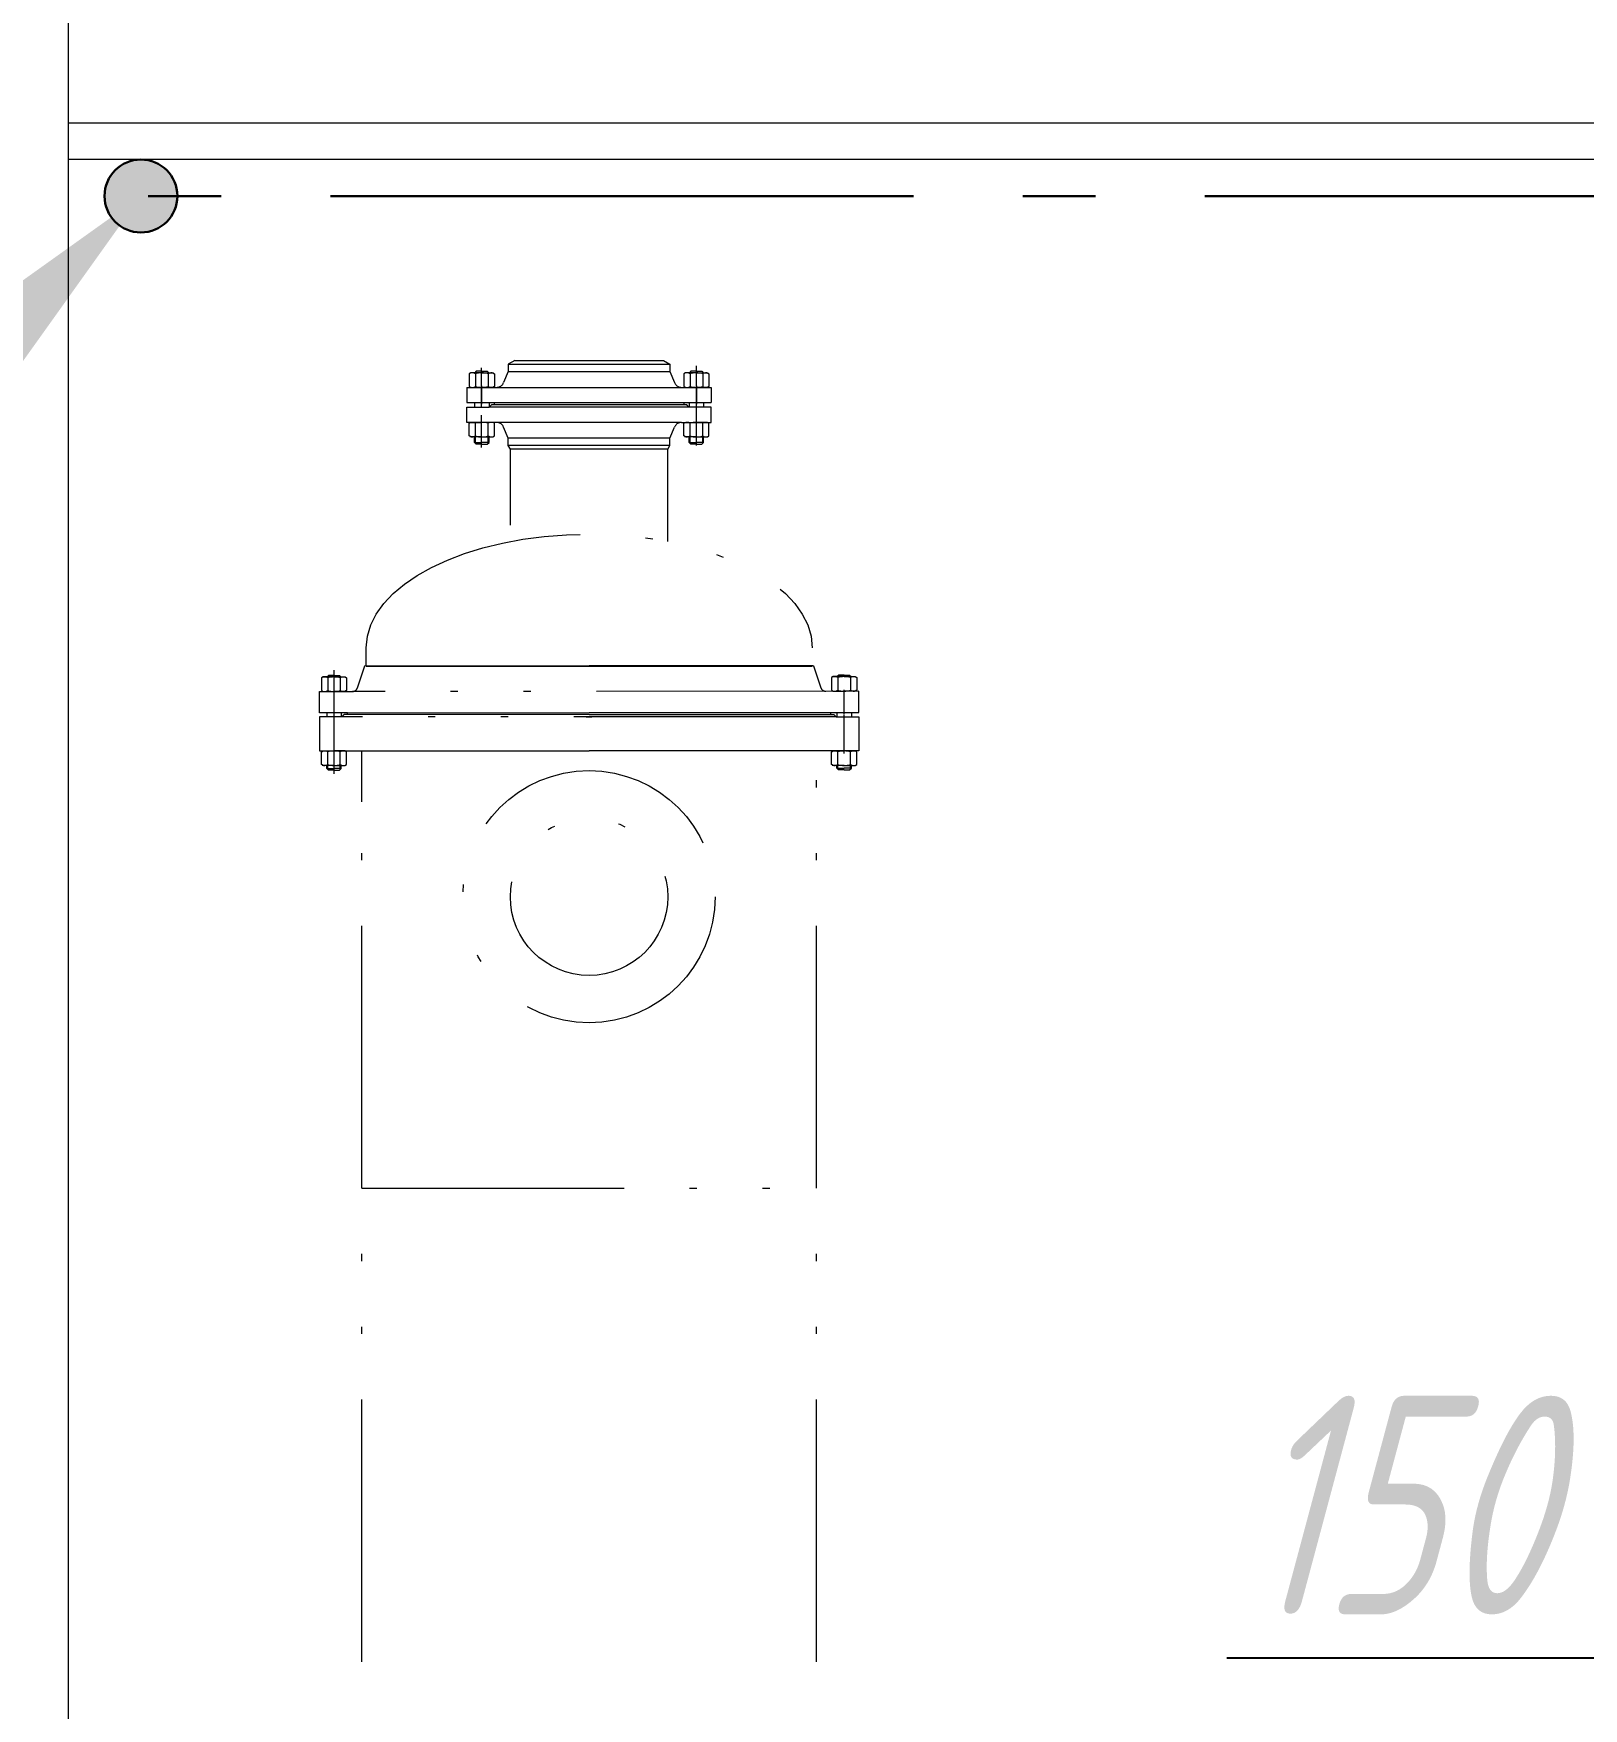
# Model space of a CAD drawing. Header units: millimetres. Extents: x -14296 to 10264, y -13087 to -5602.
# Drawn here: x -1779.88 to -1758.61, y -12875.13 to -12852.15 of the extents above; entities that cross this region are included whole.
import ezdxf
from ezdxf import colors
from ezdxf.entities.mleader import LeaderData, LeaderLine
from ezdxf.math import Vec2, Vec3

# ---------------------------------------------------------------- set-up
doc = ezdxf.new("R2010")
doc.units = ezdxf.units.MM
for name, pattern in [('ACAD_ISO12W100', [21, 12, -3, 0, -3, 0, -3]), ('gost6', [12, 8, -1.5, 1, -1.5]), ('K5LT_BASIC', [0]), ('K5LT_THIN', [0])]:
    doc.linetypes.add(name, pattern=pattern)
for name, color, linetype, lineweight in [('Заземление (Сущ)', 6, 'gost6', 25), ('Линия выноска', 137, 'Continuous', 25), ('Строительный', 251, 'Continuous', 13), ('Технологическое', 156, 'Continuous', 18)]:
    doc.layers.add(name, color=color, linetype=linetype, lineweight=lineweight)
doc.styles.add('Simplex', font='simplex.shx', dxfattribs={"width": 0.7, "oblique": 15})
doc.linetypes.add('ограждение1', pattern='A,0.25,-0.1,[133,ltypeshp.shx,S=0.1,R=0,X=-0.1,Y=0],-0.1,1', length=1.45)

# ---------------------------------------------------------------- blocks, each defined once
blk = doc.blocks.new('_None')
blk = doc.blocks.new('A$C218E5FD8')
at = {"layer": 'Заземление (Сущ)', "lineweight": 30}
blk.add_hatch(color=256, dxfattribs=at).paths.add_polyline_path([(4.743, 4.243, 1), (3.743, 4.243, 1)])
blk.add_line((2.121, 2.121), (0, 0), dxfattribs=at)
blk.add_circle((4.243, 4.243), 0.5, dxfattribs=at)
blk.add_solid([(2.475, 1.768), (1.768, 2.475), (4.243, 4.243)], dxfattribs=at)

msp = doc.modelspace()

# ---------------------------------------------------------------- linework, layer by layer
at = {"layer": 'Заземление (Сущ)', "lineweight": 30}
msp.add_line((-1719.80741, -12854.37681), (-1778.40741, -12854.37681), dxfattribs=at)
at = {"layer": 'Строительный'}
msp.add_line((-1779.40741, -12832.87681), (-1779.40741, -13010.87681), dxfattribs=at)
at = {"layer": 'Строительный', "linetype": 'ограждение1', "ltscale": 3}
msp.add_line((-1597.80741, -12853.37681), (-1779.40741, -12853.37681), dxfattribs=at)
at = {"layer": 'Строительный', "ltscale": 0.3}
msp.add_line((-1719.30741, -12853.87681), (-1779.40741, -12853.87681), dxfattribs=at)
at = {"layer": 'Технологическое', "linetype": 'K5LT_BASIC'}
for p, q in [((-1773.88092, -12856.80237), (-1773.90337, -12856.81533)), ((-1773.88092, -12856.80237), (-1773.90337, -12856.81533)), ((-1773.90337, -12856.81533), (-1773.90337, -12856.9894)), ((-1773.90337, -12856.81533), (-1773.90337, -12856.98941)), ((-1773.73017, -12856.80237), (-1773.88092, -12856.80237)), ((-1773.73017, -12856.80237), (-1773.88092, -12856.80237)), ((-1773.80517, -12856.78237), (-1773.82517, -12856.80237)), ((-1773.80517, -12856.78237), (-1773.82517, -12856.80237)), ((-1773.81677, -12856.81533), (-1773.81677, -12856.9894)), ((-1773.81677, -12856.81533), (-1773.81677, -12856.98941)), ((-1773.73017, -12856.78237), (-1773.80517, -12856.78237)), ((-1773.73017, -12856.78237), (-1773.80517, -12856.78237)), ((-1773.73017, -12856.78237), (-1773.65517, -12856.78237)), ((-1773.73017, -12856.78237), (-1773.65517, -12856.78237)), ((-1773.73017, -12856.80237), (-1773.57942, -12856.80237)), ((-1773.73017, -12856.80237), (-1773.57942, -12856.80237)), ((-1773.65517, -12856.78237), (-1773.63517, -12856.80237)), ((-1773.65517, -12856.78237), (-1773.63517, -12856.80237)), ((-1773.64357, -12856.81533), (-1773.64357, -12856.9894)), ((-1773.64357, -12856.81533), (-1773.64357, -12856.98941)), ((-1773.57942, -12856.80237), (-1773.55696, -12856.81533)), ((-1773.57942, -12856.80237), (-1773.55696, -12856.81533)), ((-1773.55696, -12856.81533), (-1773.55696, -12856.9894)), ((-1773.55696, -12856.81533), (-1773.55696, -12856.98941)), ((-1770.93592, -12856.80237), (-1770.95838, -12856.81533)), ((-1770.95838, -12856.81533), (-1770.95838, -12856.9894)), ((-1770.93592, -12856.80237), (-1770.95837, -12856.81533)), ((-1770.95837, -12856.81533), (-1770.95837, -12856.98941)), ((-1770.78517, -12856.80237), (-1770.93592, -12856.80237)), ((-1770.78517, -12856.80237), (-1770.93592, -12856.80237)), ((-1770.86017, -12856.78237), (-1770.88017, -12856.80237)), ((-1770.86017, -12856.78237), (-1770.88017, -12856.80237)), ((-1770.87177, -12856.81533), (-1770.87177, -12856.9894)), ((-1770.87177, -12856.81533), (-1770.87177, -12856.98941)), ((-1770.78517, -12856.78237), (-1770.86017, -12856.78237)), ((-1770.78517, -12856.78237), (-1770.86017, -12856.78237)), ((-1770.78517, -12856.78237), (-1770.71017, -12856.78237)), ((-1770.78517, -12856.78237), (-1770.71017, -12856.78237)), ((-1770.78517, -12856.80237), (-1770.63442, -12856.80237)), ((-1770.78517, -12856.80237), (-1770.63442, -12856.80237)), ((-1770.71017, -12856.78237), (-1770.69017, -12856.80237)), ((-1770.71017, -12856.78237), (-1770.69017, -12856.80237)), ((-1770.69857, -12856.81533), (-1770.69857, -12856.9894)), ((-1770.69857, -12856.81533), (-1770.69857, -12856.98941)), ((-1770.63442, -12856.80237), (-1770.61196, -12856.81533)), ((-1770.63442, -12856.80237), (-1770.61196, -12856.81533)), ((-1770.61196, -12856.81533), (-1770.61196, -12856.9894)), ((-1770.61196, -12856.81533), (-1770.61196, -12856.98941)), ((-1773.90337, -12856.9894), (-1773.88092, -12857.00237)), ((-1773.90337, -12856.98941), (-1773.88092, -12857.00237)), ((-1773.88092, -12857.00237), (-1773.73017, -12857.00237)), ((-1773.88092, -12857.00237), (-1773.73017, -12857.00237)), ((-1773.57942, -12857.00237), (-1773.73017, -12857.00237)), ((-1773.57942, -12857.00237), (-1773.73017, -12857.00237)), ((-1773.55696, -12856.9894), (-1773.57942, -12857.00237)), ((-1773.55696, -12856.98941), (-1773.57942, -12857.00237)), ((-1770.95838, -12856.9894), (-1770.93592, -12857.00237)), ((-1770.95837, -12856.98941), (-1770.93592, -12857.00237)), ((-1770.93592, -12857.00237), (-1770.78517, -12857.00237)), ((-1770.93592, -12857.00237), (-1770.78517, -12857.00237)), ((-1770.63442, -12857.00237), (-1770.78517, -12857.00237)), ((-1770.63442, -12857.00237), (-1770.78517, -12857.00237)), ((-1770.61196, -12856.9894), (-1770.63442, -12857.00237)), ((-1770.61196, -12856.98941), (-1770.63442, -12857.00237)), ((-1773.83017, -12857.21237), (-1773.83017, -12857.27237)), ((-1773.83017, -12857.21237), (-1773.83017, -12857.27237)), ((-1773.63017, -12857.21237), (-1773.63017, -12857.27237)), ((-1773.63017, -12857.21237), (-1773.63017, -12857.27237)), ((-1770.88517, -12857.21237), (-1770.88517, -12857.27237)), ((-1770.88517, -12857.21237), (-1770.88517, -12857.27237)), ((-1770.68517, -12857.21237), (-1770.68517, -12857.27237)), ((-1770.68517, -12857.21237), (-1770.68517, -12857.27237)), ((-1773.90337, -12857.49533), (-1773.88092, -12857.48237)), ((-1773.90337, -12857.49533), (-1773.88092, -12857.48237)), ((-1773.90337, -12857.6694), (-1773.90337, -12857.49533)), ((-1773.90337, -12857.66941), (-1773.90337, -12857.49533)), ((-1773.88092, -12857.48237), (-1773.73017, -12857.48237)), ((-1773.88092, -12857.48237), (-1773.73017, -12857.48237)), ((-1773.81677, -12857.6694), (-1773.81677, -12857.49533)), ((-1773.81677, -12857.66941), (-1773.81677, -12857.49533)), ((-1773.57942, -12857.48237), (-1773.73017, -12857.48237)), ((-1773.57942, -12857.48237), (-1773.73017, -12857.48237)), ((-1773.64357, -12857.6694), (-1773.64357, -12857.49533)), ((-1773.64357, -12857.66941), (-1773.64357, -12857.49533)), ((-1773.55696, -12857.49533), (-1773.57942, -12857.48237)), ((-1773.55696, -12857.49533), (-1773.57942, -12857.48237)), ((-1773.55696, -12857.6694), (-1773.55696, -12857.49533)), ((-1773.55696, -12857.66941), (-1773.55696, -12857.49533)), ((-1770.95838, -12857.49533), (-1770.93592, -12857.48237)), ((-1770.95838, -12857.6694), (-1770.95838, -12857.49533)), ((-1770.95837, -12857.49533), (-1770.93592, -12857.48237)), ((-1770.95837, -12857.66941), (-1770.95837, -12857.49533)), ((-1770.93592, -12857.48237), (-1770.78517, -12857.48237)), ((-1770.93592, -12857.48237), (-1770.78517, -12857.48237)), ((-1770.87177, -12857.6694), (-1770.87177, -12857.49533)), ((-1770.87177, -12857.66941), (-1770.87177, -12857.49533)), ((-1770.63442, -12857.48237), (-1770.78517, -12857.48237)), ((-1770.63442, -12857.48237), (-1770.78517, -12857.48237)), ((-1770.69857, -12857.6694), (-1770.69857, -12857.49533)), ((-1770.69857, -12857.66941), (-1770.69857, -12857.49533)), ((-1770.61196, -12857.49533), (-1770.63442, -12857.48237)), ((-1770.61196, -12857.49533), (-1770.63442, -12857.48237)), ((-1770.61196, -12857.6694), (-1770.61196, -12857.49533)), ((-1770.61196, -12857.66941), (-1770.61196, -12857.49533)), ((-1773.88092, -12857.68237), (-1773.90337, -12857.6694)), ((-1773.88092, -12857.68237), (-1773.90337, -12857.66941)), ((-1773.73017, -12857.68237), (-1773.88092, -12857.68237)), ((-1773.73017, -12857.68237), (-1773.88092, -12857.68237)), ((-1773.83017, -12857.75737), (-1773.83017, -12857.68237)), ((-1773.83017, -12857.75737), (-1773.83017, -12857.68237)), ((-1773.73017, -12857.68237), (-1773.57942, -12857.68237)), ((-1773.73017, -12857.68237), (-1773.57942, -12857.68237)), ((-1773.63017, -12857.75737), (-1773.63017, -12857.68237)), ((-1773.63017, -12857.75737), (-1773.63017, -12857.68237)), ((-1773.57942, -12857.68237), (-1773.55696, -12857.6694)), ((-1773.57942, -12857.68237), (-1773.55696, -12857.66941)), ((-1770.93592, -12857.68237), (-1770.95838, -12857.6694)), ((-1770.93592, -12857.68237), (-1770.95837, -12857.66941)), ((-1770.78517, -12857.68237), (-1770.93592, -12857.68237)), ((-1770.78517, -12857.68237), (-1770.93592, -12857.68237)), ((-1770.88517, -12857.75737), (-1770.88517, -12857.68237)), ((-1770.88517, -12857.75737), (-1770.88517, -12857.68237)), ((-1770.78517, -12857.68237), (-1770.63442, -12857.68237)), ((-1770.78517, -12857.68237), (-1770.63442, -12857.68237)), ((-1770.68517, -12857.75737), (-1770.68517, -12857.68237)), ((-1770.68517, -12857.75737), (-1770.68517, -12857.68237)), ((-1770.63442, -12857.68237), (-1770.61196, -12857.6694)), ((-1770.63442, -12857.68237), (-1770.61196, -12857.66941)), ((-1773.80517, -12857.78237), (-1773.83017, -12857.75737)), ((-1773.83017, -12857.75737), (-1773.73017, -12857.75737)), ((-1773.80517, -12857.78237), (-1773.83017, -12857.75737)), ((-1773.83017, -12857.75737), (-1773.73017, -12857.75737)), ((-1773.73017, -12857.78237), (-1773.80517, -12857.78237)), ((-1773.73017, -12857.78237), (-1773.80517, -12857.78237)), ((-1773.63017, -12857.75737), (-1773.73017, -12857.75737)), ((-1773.63017, -12857.75737), (-1773.73017, -12857.75737)), ((-1773.73017, -12857.78237), (-1773.65517, -12857.78237)), ((-1773.73017, -12857.78237), (-1773.65517, -12857.78237)), ((-1773.65517, -12857.78237), (-1773.63017, -12857.75737)), ((-1773.65517, -12857.78237), (-1773.63017, -12857.75737)), ((-1770.86017, -12857.78237), (-1770.88517, -12857.75737)), ((-1770.88517, -12857.75737), (-1770.78517, -12857.75737)), ((-1770.86017, -12857.78237), (-1770.88517, -12857.75737)), ((-1770.88517, -12857.75737), (-1770.78517, -12857.75737)), ((-1770.78517, -12857.78237), (-1770.86017, -12857.78237)), ((-1770.78517, -12857.78237), (-1770.86017, -12857.78237)), ((-1770.68517, -12857.75737), (-1770.78517, -12857.75737)), ((-1770.68517, -12857.75737), (-1770.78517, -12857.75737)), ((-1770.78517, -12857.78237), (-1770.71017, -12857.78237)), ((-1770.78517, -12857.78237), (-1770.71017, -12857.78237)), ((-1770.71017, -12857.78237), (-1770.68517, -12857.75737)), ((-1770.71017, -12857.78237), (-1770.68517, -12857.75737)), ((-1775.83236, -12860.95679), (-1775.85237, -12860.97678)), ((-1775.83236, -12860.95679), (-1775.85237, -12860.97678)), ((-1775.75736, -12860.95681), (-1775.83236, -12860.95679)), ((-1775.75736, -12860.95681), (-1775.83236, -12860.95679)), ((-1775.75736, -12860.95681), (-1775.68236, -12860.95683)), ((-1775.75736, -12860.95681), (-1775.68236, -12860.95683)), ((-1775.68236, -12860.95683), (-1775.66237, -12860.97684)), ((-1775.68236, -12860.95683), (-1775.66237, -12860.97684)), ((-1768.83236, -12860.95223), (-1768.85237, -12860.97222)), ((-1768.75736, -12860.95225), (-1768.83236, -12860.95223)), ((-1768.75736, -12860.95225), (-1768.68236, -12860.95227)), ((-1768.68236, -12860.95227), (-1768.66237, -12860.97228)), ((-1775.93058, -12860.98972), (-1775.93063, -12861.16379)), ((-1775.93058, -12860.98972), (-1775.93063, -12861.16379)), ((-1775.93063, -12861.16379), (-1775.90818, -12861.17676)), ((-1775.93063, -12861.16379), (-1775.90818, -12861.17676)), ((-1775.90812, -12860.97676), (-1775.93058, -12860.98972)), ((-1775.90812, -12860.97676), (-1775.93058, -12860.98972)), ((-1775.90818, -12861.17676), (-1775.75743, -12861.17681)), ((-1775.90818, -12861.17676), (-1775.75743, -12861.17681)), ((-1775.75737, -12860.97681), (-1775.90812, -12860.97676)), ((-1775.75737, -12860.97681), (-1775.90812, -12860.97676)), ((-1775.85743, -12861.17678), (-1775.85743, -12861.17687)), ((-1775.85743, -12861.17678), (-1775.85743, -12861.17687)), ((-1775.84398, -12860.98975), (-1775.84403, -12861.16382)), ((-1775.84398, -12860.98975), (-1775.84403, -12861.16382)), ((-1775.60668, -12861.17685), (-1775.75743, -12861.17681)), ((-1775.60668, -12861.17685), (-1775.75743, -12861.17681)), ((-1775.75737, -12860.97681), (-1775.60662, -12860.97685)), ((-1775.75737, -12860.97681), (-1775.60662, -12860.97685)), ((-1775.67077, -12860.9898), (-1775.67082, -12861.16387)), ((-1775.67077, -12860.9898), (-1775.67082, -12861.16387)), ((-1775.58422, -12861.1639), (-1775.60668, -12861.17685)), ((-1775.58422, -12861.1639), (-1775.60668, -12861.17685)), ((-1775.60662, -12860.97685), (-1775.58417, -12860.98983)), ((-1775.60662, -12860.97685), (-1775.58417, -12860.98983)), ((-1775.58417, -12860.98983), (-1775.58422, -12861.1639)), ((-1775.58417, -12860.98983), (-1775.58422, -12861.1639)), ((-1768.93058, -12860.98516), (-1768.93063, -12861.15923)), ((-1768.93063, -12861.15923), (-1768.90818, -12861.1722)), ((-1768.90812, -12860.9722), (-1768.93058, -12860.98516)), ((-1768.90818, -12861.1722), (-1768.75743, -12861.17225)), ((-1768.75737, -12860.97225), (-1768.90812, -12860.9722)), ((-1768.85743, -12861.17222), (-1768.85743, -12861.17231)), ((-1768.84398, -12860.98519), (-1768.84403, -12861.15926)), ((-1768.60668, -12861.17229), (-1768.75743, -12861.17225)), ((-1768.75737, -12860.97225), (-1768.60662, -12860.97229)), ((-1768.67077, -12860.98524), (-1768.67082, -12861.15931)), ((-1768.58422, -12861.15934), (-1768.60668, -12861.17229)), ((-1768.60662, -12860.97229), (-1768.58417, -12860.98527)), ((-1768.58417, -12860.98527), (-1768.58422, -12861.15934)), ((-1775.75748, -12861.35681), (-1775.75775, -12861.35681)), ((-1775.75748, -12861.35681), (-1775.75775, -12861.35681)), ((-1775.75748, -12861.35681), (-1775.75731, -12861.35681)), ((-1775.75748, -12861.35681), (-1775.75731, -12861.35681)), ((-1768.75748, -12861.35225), (-1768.75731, -12861.35225)), ((-1775.85751, -12861.46687), (-1775.85753, -12861.52237)), ((-1775.85751, -12861.46687), (-1775.85753, -12861.52237)), ((-1775.65751, -12861.46674), (-1775.65753, -12861.52237)), ((-1775.65751, -12861.46674), (-1775.65753, -12861.52237)), ((-1768.85752, -12861.46231), (-1768.85753, -12861.52237)), ((-1768.65752, -12861.46218), (-1768.65753, -12861.52237)), ((-1775.75763, -12861.85681), (-1775.75775, -12861.85681)), ((-1775.75763, -12861.85681), (-1775.75775, -12861.85681)), ((-1768.75763, -12861.85225), (-1768.7573, -12861.85225)), ((-1775.93093, -12862.17935), (-1775.93088, -12862.00528)), ((-1775.93093, -12862.17935), (-1775.93088, -12862.00528)), ((-1775.93088, -12862.00528), (-1775.90842, -12861.99232)), ((-1775.93088, -12862.00528), (-1775.90842, -12861.99232)), ((-1775.90842, -12861.99232), (-1775.75767, -12861.99237)), ((-1775.90842, -12861.99232), (-1775.75767, -12861.99237)), ((-1775.84433, -12862.17938), (-1775.84428, -12862.00531)), ((-1775.84433, -12862.17938), (-1775.84428, -12862.00531)), ((-1775.60692, -12861.99241), (-1775.75767, -12861.99237)), ((-1775.60692, -12861.99241), (-1775.75767, -12861.99237)), ((-1775.67112, -12862.17943), (-1775.67107, -12862.00536)), ((-1775.67112, -12862.17943), (-1775.67107, -12862.00536)), ((-1775.65767, -12861.9924), (-1775.65767, -12861.99237)), ((-1775.65767, -12861.9924), (-1775.65767, -12861.99237)), ((-1775.58447, -12862.00539), (-1775.60692, -12861.99241)), ((-1775.58447, -12862.00539), (-1775.60692, -12861.99241)), ((-1775.58452, -12862.17946), (-1775.58447, -12862.00539)), ((-1775.58452, -12862.17946), (-1775.58447, -12862.00539)), ((-1768.93093, -12862.17935), (-1768.93088, -12862.00528)), ((-1768.93088, -12862.00528), (-1768.90842, -12861.99232)), ((-1768.90842, -12861.99232), (-1768.75767, -12861.99237)), ((-1768.84433, -12862.17938), (-1768.84428, -12862.00531)), ((-1768.60692, -12861.99241), (-1768.75767, -12861.99237)), ((-1768.67113, -12862.17943), (-1768.67107, -12862.00536)), ((-1768.65767, -12861.9924), (-1768.65767, -12861.99237)), ((-1768.58447, -12862.00539), (-1768.60692, -12861.99241)), ((-1768.58452, -12862.17946), (-1768.58447, -12862.00539)), ((-1775.90848, -12862.19232), (-1775.93093, -12862.17935)), ((-1775.90848, -12862.19232), (-1775.93093, -12862.17935)), ((-1775.75773, -12862.19237), (-1775.90848, -12862.19232)), ((-1775.75773, -12862.19237), (-1775.90848, -12862.19232)), ((-1775.85774, -12862.23178), (-1775.85773, -12862.19234)), ((-1775.85774, -12862.23178), (-1775.85773, -12862.19234)), ((-1775.83275, -12862.25679), (-1775.85774, -12862.23178)), ((-1775.85774, -12862.23178), (-1775.75774, -12862.23181)), ((-1775.83275, -12862.25679), (-1775.85774, -12862.23178)), ((-1775.85774, -12862.23178), (-1775.75774, -12862.23181)), ((-1775.75775, -12862.25681), (-1775.83275, -12862.25679)), ((-1775.75775, -12862.25681), (-1775.83275, -12862.25679)), ((-1775.75775, -12862.25681), (-1775.68275, -12862.25683)), ((-1775.75775, -12862.25681), (-1775.68275, -12862.25683)), ((-1775.65774, -12862.23184), (-1775.75774, -12862.23181)), ((-1775.65774, -12862.23184), (-1775.75774, -12862.23181)), ((-1775.75773, -12862.19237), (-1775.60698, -12862.19241)), ((-1775.75773, -12862.19237), (-1775.60698, -12862.19241)), ((-1775.68275, -12862.25683), (-1775.65774, -12862.23184)), ((-1775.68275, -12862.25683), (-1775.65774, -12862.23184)), ((-1775.65774, -12862.23184), (-1775.65773, -12862.1924)), ((-1775.65774, -12862.23184), (-1775.65773, -12862.1924)), ((-1775.60698, -12862.19241), (-1775.58452, -12862.17946)), ((-1775.60698, -12862.19241), (-1775.58452, -12862.17946)), ((-1768.90848, -12862.19232), (-1768.93093, -12862.17935)), ((-1768.75773, -12862.19237), (-1768.90848, -12862.19232)), ((-1768.85774, -12862.22722), (-1768.85773, -12862.19234)), ((-1768.83275, -12862.25223), (-1768.85774, -12862.22722)), ((-1768.85774, -12862.22722), (-1768.75774, -12862.22725)), ((-1768.75775, -12862.25225), (-1768.83275, -12862.25223)), ((-1768.75775, -12862.25225), (-1768.68275, -12862.25227)), ((-1768.65774, -12862.22728), (-1768.75774, -12862.22725)), ((-1768.75773, -12862.19237), (-1768.60698, -12862.19241)), ((-1768.68275, -12862.25227), (-1768.65774, -12862.22728)), ((-1768.65774, -12862.22728), (-1768.65773, -12862.1924)), ((-1768.60698, -12862.19241), (-1768.58452, -12862.17946))]:
    msp.add_line(p, q, dxfattribs=at)
at = {"layer": 'Технологическое', "linetype": 'K5LT_THIN'}
for p, q in [((-1773.81663, -12856.79383), (-1773.81663, -12856.80237)), ((-1773.81663, -12856.79383), (-1773.81663, -12856.80237)), ((-1773.64371, -12856.79383), (-1773.64371, -12856.80237)), ((-1773.64371, -12856.79383), (-1773.64371, -12856.80237)), ((-1770.87163, -12856.79383), (-1770.87163, -12856.80237)), ((-1770.87163, -12856.79383), (-1770.87163, -12856.80237)), ((-1770.69871, -12856.79383), (-1770.69871, -12856.80237)), ((-1770.69871, -12856.79383), (-1770.69871, -12856.80237)), ((-1773.81663, -12857.77091), (-1773.81663, -12857.68237)), ((-1773.81663, -12857.77091), (-1773.81663, -12857.68237)), ((-1773.64371, -12857.77091), (-1773.64371, -12857.68237)), ((-1773.64371, -12857.77091), (-1773.64371, -12857.68237)), ((-1770.87163, -12857.77091), (-1770.87163, -12857.68237)), ((-1770.87163, -12857.77091), (-1770.87163, -12857.68237)), ((-1770.69871, -12857.77091), (-1770.69871, -12857.68237)), ((-1770.69871, -12857.77091), (-1770.69871, -12857.68237)), ((-1775.84389, -12861.17678), (-1775.84389, -12861.17687)), ((-1775.84389, -12861.17678), (-1775.84389, -12861.17687)), ((-1775.84383, -12860.96825), (-1775.84383, -12860.97678)), ((-1775.84383, -12860.96825), (-1775.84383, -12860.97678)), ((-1775.6709, -12860.9683), (-1775.67091, -12860.97684)), ((-1775.6709, -12860.9683), (-1775.67091, -12860.97683)), ((-1768.84389, -12861.17222), (-1768.84389, -12861.17231)), ((-1768.84383, -12860.96369), (-1768.84383, -12860.97222)), ((-1768.67091, -12860.96374), (-1768.67091, -12860.97227)), ((-1775.67121, -12861.9924), (-1775.67121, -12861.99237)), ((-1775.67121, -12861.9924), (-1775.67121, -12861.99237)), ((-1768.67121, -12861.9924), (-1768.67121, -12861.99237)), ((-1775.84421, -12862.24532), (-1775.84419, -12862.19234)), ((-1775.84421, -12862.24532), (-1775.84419, -12862.19234)), ((-1775.67128, -12862.24537), (-1775.67127, -12862.1924)), ((-1775.67128, -12862.24537), (-1775.67127, -12862.1924)), ((-1768.84421, -12862.24076), (-1768.84419, -12862.19234)), ((-1768.67128, -12862.24081), (-1768.67127, -12862.1924))]:
    msp.add_line(p, q, dxfattribs=at)
at = {"layer": 'Технологическое', "linetype": 'ACAD_ISO12W100', "ltscale": 0.3}
for p, q in [((-1773.73267, -12857.27237), (-1773.73267, -12856.73341)), ((-1773.36767, -12856.78637), (-1773.43075, -12856.93775)), ((-1773.27767, -12856.63237), (-1773.36767, -12856.68433)), ((-1773.36767, -12856.68433), (-1771.14767, -12856.68433)), ((-1773.36767, -12856.68433), (-1773.36767, -12856.78637)), ((-1773.36767, -12856.78637), (-1771.14767, -12856.78637)), ((-1773.27767, -12856.63237), (-1771.23767, -12856.63237)), ((-1771.23767, -12856.63237), (-1771.14767, -12856.68433)), ((-1771.14767, -12856.68433), (-1771.14767, -12856.78637)), ((-1771.14767, -12856.78637), (-1771.08459, -12856.93775)), ((-1770.78267, -12857.80041), (-1770.78267, -12856.70663)), ((-1773.93267, -12857.00237), (-1770.58267, -12857.00237)), ((-1773.93267, -12857.00237), (-1773.93267, -12857.21237)), ((-1773.73267, -12856.98237), (-1773.73267, -12857.23237)), ((-1770.78267, -12856.98237), (-1770.78267, -12857.23237)), ((-1770.58267, -12857.00237), (-1770.58267, -12857.21237)), ((-1773.93267, -12857.21237), (-1770.58267, -12857.21237)), ((-1773.93267, -12857.48237), (-1773.93267, -12857.27237)), ((-1773.93267, -12857.27237), (-1773.63017, -12857.27237)), ((-1773.63017, -12857.27237), (-1773.62767, -12857.27237)), ((-1773.62767, -12857.27237), (-1773.59767, -12857.24237)), ((-1770.58267, -12857.27237), (-1773.62767, -12857.27237)), ((-1773.43075, -12857.24237), (-1773.59767, -12857.24237)), ((-1773.55767, -12857.21237), (-1773.55767, -12857.24237)), ((-1770.95767, -12857.24237), (-1773.44767, -12857.24237)), ((-1770.95767, -12857.21237), (-1770.95767, -12857.24237)), ((-1770.91767, -12857.24237), (-1770.95767, -12857.24237)), ((-1770.88767, -12857.27237), (-1770.91767, -12857.24237)), ((-1770.88517, -12857.27237), (-1770.88767, -12857.27237)), ((-1770.58267, -12857.48237), (-1770.58267, -12857.27237)), ((-1770.98767, -12857.48237), (-1773.93267, -12857.48237)), ((-1773.73267, -12857.82629), (-1773.73267, -12857.38237)), ((-1770.98767, -12857.48237), (-1770.58267, -12857.48237)), ((-1773.36767, -12857.69837), (-1773.43075, -12857.54698)), ((-1773.36767, -12857.80041), (-1773.36767, -12857.69837)), ((-1771.14767, -12857.69837), (-1773.36767, -12857.69837)), ((-1771.14767, -12857.69837), (-1771.08459, -12857.54698)), ((-1771.14767, -12857.80041), (-1771.14767, -12857.69837)), ((-1773.33767, -12857.85237), (-1773.36767, -12857.80041)), ((-1771.14767, -12857.80041), (-1773.36767, -12857.80041)), ((-1771.17767, -12857.85237), (-1773.33767, -12857.85237)), ((-1773.33767, -12858.89276), (-1773.33767, -12857.85237)), ((-1771.23767, -12857.85237), (-1773.27767, -12857.85237)), ((-1771.17767, -12857.85237), (-1771.14767, -12857.80041)), ((-1771.17767, -12859.11639), (-1771.17767, -12857.85237)), ((-1775.31492, -12860.82652), (-1775.31492, -12860.57652)), ((-1775.75775, -12860.88107), (-1775.75776, -12862.30658)), ((-1775.33766, -12860.82654), (-1775.4382, -12861.12874)), ((-1772.25767, -12860.82453), (-1775.33766, -12860.82654)), ((-1775.31492, -12860.82652), (-1772.25492, -12860.82652)), ((-1769.17766, -12860.82252), (-1772.25767, -12860.82453)), ((-1772.25492, -12860.82652), (-1769.19492, -12860.82652)), ((-1769.17766, -12860.82252), (-1769.07672, -12861.1246)), ((-1775.95743, -12861.17694), (-1775.50458, -12861.17664)), ((-1775.95724, -12861.46694), (-1775.95743, -12861.17694)), ((-1775.64243, -12861.17684), (-1775.64243, -12861.17673)), ((-1768.55743, -12861.17212), (-1775.50458, -12861.17664)), ((-1768.75723, -12861.48225), (-1768.75744, -12861.15225)), ((-1768.55724, -12861.46212), (-1768.55743, -12861.17212)), ((-1775.95767, -12861.52237), (-1775.95767, -12861.99237)), ((-1775.85753, -12861.52237), (-1775.95767, -12861.52237)), ((-1775.85751, -12861.46687), (-1775.95724, -12861.46694)), ((-1768.86767, -12861.52237), (-1775.85753, -12861.52237)), ((-1775.57224, -12861.46669), (-1775.85751, -12861.46687)), ((-1775.64767, -12861.52237), (-1775.61767, -12861.49237)), ((-1775.45222, -12861.49237), (-1775.61767, -12861.49237)), ((-1775.57224, -12861.46669), (-1772.25767, -12861.46453)), ((-1775.57222, -12861.49237), (-1775.57224, -12861.46669)), ((-1772.25767, -12861.49237), (-1775.45222, -12861.49237)), ((-1772.29767, -12861.52237), (-1772.21767, -12861.52237)), ((-1772.25767, -12861.46453), (-1768.94224, -12861.46237)), ((-1772.25767, -12861.49237), (-1768.94222, -12861.49237)), ((-1768.94224, -12861.46237), (-1768.55724, -12861.46212)), ((-1768.94222, -12861.49237), (-1768.94224, -12861.46237)), ((-1768.94222, -12861.49237), (-1768.89767, -12861.49237)), ((-1768.86767, -12861.52237), (-1768.89767, -12861.49237)), ((-1768.86767, -12861.52237), (-1768.55767, -12861.52237)), ((-1768.75723, -12862.02521), (-1768.75744, -12861.49237)), ((-1768.55767, -12861.52237), (-1768.55767, -12861.99237)), ((-1775.95767, -12861.99237), (-1774.18417, -12861.99237)), ((-1775.87267, -12861.99234), (-1775.87267, -12861.99237)), ((-1775.37767, -12862.69021), (-1775.37767, -12861.99237)), ((-1774.18417, -12861.99237), (-1772.25767, -12861.99237)), ((-1770.32829, -12861.99237), (-1772.25767, -12861.99237)), ((-1768.55767, -12861.99237), (-1770.32829, -12861.99237)), ((-1769.13767, -12880.99237), (-1769.13767, -12861.99237)), ((-1775.37767, -12880.99237), (-1775.37767, -12862.69021)), ((-1775.37767, -12867.99237), (-1769.13767, -12867.99237))]:
    msp.add_line(p, q, dxfattribs=at)
for radius in [1.73, 1.08]:
    msp.add_circle((-1772.25767, -12863.99237), radius, dxfattribs=at)
at = {"layer": 'Технологическое', "linetype": 'K5LT_BASIC'}
for centre, radius, start, end in [((-1773.86053, -12856.88269), 0.08033, 56.991114, 113.178235), ((-1773.86053, -12856.88269), 0.08033, 56.991114, 113.178235), ((-1773.73017, -12857.0981), 0.29573, 90, 107.027977), ((-1773.73017, -12857.0981), 0.29573, 90, 107.027977), ((-1773.73017, -12857.0981), 0.29573, 72.972023, 90), ((-1773.73017, -12857.0981), 0.29573, 72.972023, 90), ((-1773.59981, -12856.88269), 0.08033, 66.821765, 123.008886), ((-1773.59981, -12856.88269), 0.08033, 66.821765, 123.008886), ((-1770.91553, -12856.88269), 0.08033, 56.991114, 113.178235), ((-1770.91553, -12856.88269), 0.08033, 56.991114, 113.178235), ((-1770.78517, -12857.0981), 0.29573, 90, 107.027977), ((-1770.78517, -12857.0981), 0.29573, 90, 107.027977), ((-1770.78517, -12857.0981), 0.29573, 72.972023, 90), ((-1770.78517, -12857.0981), 0.29573, 72.972023, 90), ((-1770.65481, -12856.88269), 0.08033, 66.821765, 123.008886), ((-1770.65481, -12856.88269), 0.08033, 66.821765, 123.008886), ((-1773.86053, -12856.92204), 0.08033, 246.821763, 303.008896), ((-1773.86053, -12856.92204), 0.08033, 246.821763, 303.008896), ((-1773.73017, -12856.70663), 0.29573, 252.972023, 270), ((-1773.73017, -12856.70663), 0.29573, 252.972023, 270), ((-1773.73017, -12856.70663), 0.29573, 270, 287.027977), ((-1773.73017, -12856.70663), 0.29573, 270, 287.027977), ((-1773.59981, -12856.92204), 0.08033, 236.991104, 293.178237), ((-1773.59981, -12856.92204), 0.08033, 236.991104, 293.178237), ((-1770.91553, -12856.92204), 0.08033, 246.821763, 303.008896), ((-1770.91553, -12856.92204), 0.08033, 246.821763, 303.008896), ((-1770.78517, -12856.70663), 0.29573, 252.972023, 270), ((-1770.78517, -12856.70663), 0.29573, 252.972023, 270), ((-1770.78517, -12856.70663), 0.29573, 270, 287.027977), ((-1770.78517, -12856.70663), 0.29573, 270, 287.027977), ((-1770.65481, -12856.92204), 0.08033, 236.991104, 293.178237), ((-1770.65481, -12856.92204), 0.08033, 236.991104, 293.178237), ((-1773.86053, -12857.56269), 0.08033, 56.991104, 113.178237), ((-1773.86053, -12857.56269), 0.08033, 56.991104, 113.178237), ((-1773.73017, -12857.7781), 0.29573, 90, 107.027977), ((-1773.73017, -12857.7781), 0.29573, 90, 107.027977), ((-1773.73017, -12857.7781), 0.29573, 72.972023, 90), ((-1773.73017, -12857.7781), 0.29573, 72.972023, 90), ((-1773.59981, -12857.56269), 0.08033, 66.821763, 123.008896), ((-1773.59981, -12857.56269), 0.08033, 66.821763, 123.008896), ((-1770.91553, -12857.56269), 0.08033, 56.991104, 113.178237), ((-1770.91553, -12857.56269), 0.08033, 56.991104, 113.178237), ((-1770.78517, -12857.7781), 0.29573, 90, 107.027977), ((-1770.78517, -12857.7781), 0.29573, 90, 107.027977), ((-1770.78517, -12857.7781), 0.29573, 72.972023, 90), ((-1770.78517, -12857.7781), 0.29573, 72.972023, 90), ((-1770.65481, -12857.56269), 0.08033, 66.821763, 123.008896), ((-1770.65481, -12857.56269), 0.08033, 66.821763, 123.008896), ((-1773.86053, -12857.60204), 0.08033, 246.821765, 303.008886), ((-1773.86053, -12857.60204), 0.08033, 246.821765, 303.008886), ((-1773.73017, -12857.38663), 0.29573, 252.972023, 270), ((-1773.73017, -12857.38663), 0.29573, 252.972023, 270), ((-1773.73017, -12857.38663), 0.29573, 270, 287.027977), ((-1773.73017, -12857.38663), 0.29573, 270, 287.027977), ((-1773.59981, -12857.60204), 0.08033, 236.991114, 293.178235), ((-1773.59981, -12857.60204), 0.08033, 236.991114, 293.178235), ((-1770.91553, -12857.60204), 0.08033, 246.821765, 303.008886), ((-1770.91553, -12857.60204), 0.08033, 246.821765, 303.008886), ((-1770.78517, -12857.38663), 0.29573, 252.972023, 270), ((-1770.78517, -12857.38663), 0.29573, 252.972023, 270), ((-1770.78517, -12857.38663), 0.29573, 270, 287.027977), ((-1770.78517, -12857.38663), 0.29573, 270, 287.027977), ((-1770.65481, -12857.60204), 0.08033, 236.991114, 293.178235), ((-1770.65481, -12857.60204), 0.08033, 236.991114, 293.178235), ((-1775.88777, -12861.09645), 0.08033, 246.804777, 302.99191), ((-1775.88777, -12861.09645), 0.08033, 246.804777, 302.99191), ((-1775.88775, -12861.0571), 0.08033, 56.974128, 113.161249), ((-1775.88775, -12861.0571), 0.08033, 56.974128, 113.161249), ((-1775.75734, -12860.88107), 0.29573, 252.955037, 269.983014), ((-1775.75734, -12860.88107), 0.29573, 252.955037, 269.983014), ((-1775.75746, -12861.27254), 0.29573, 89.983014, 107.010991), ((-1775.75746, -12861.27254), 0.29573, 89.983014, 107.010991), ((-1775.75734, -12860.88107), 0.29573, 269.983014, 287.010991), ((-1775.75734, -12860.88107), 0.29573, 269.983014, 287.010991), ((-1775.75746, -12861.27254), 0.29573, 72.955037, 89.983014), ((-1775.75746, -12861.27254), 0.29573, 72.955037, 89.983014), ((-1775.62704, -12861.09652), 0.08033, 236.974119, 293.161252), ((-1775.62704, -12861.09652), 0.08033, 236.974119, 293.161252), ((-1775.62703, -12861.05717), 0.08033, 66.804779, 122.9919), ((-1775.62703, -12861.05717), 0.08033, 66.804779, 122.9919), ((-1768.88777, -12861.09189), 0.08033, 246.804777, 302.99191), ((-1768.88776, -12861.05254), 0.08033, 56.974128, 113.161249), ((-1768.75734, -12860.87651), 0.29573, 252.955037, 269.983014), ((-1768.75746, -12861.26798), 0.29573, 89.983014, 107.010991), ((-1768.75734, -12860.87651), 0.29573, 269.983014, 287.010991), ((-1768.75746, -12861.26798), 0.29573, 72.955037, 89.983014), ((-1768.62704, -12861.09196), 0.08033, 236.974119, 293.161252), ((-1768.62703, -12861.05261), 0.08033, 66.804779, 122.9919), ((-1775.88806, -12862.07266), 0.08033, 56.974119, 113.161252), ((-1775.88806, -12862.07266), 0.08033, 56.974119, 113.161252), ((-1775.75776, -12862.2881), 0.29573, 89.983014, 107.010991), ((-1775.75776, -12862.2881), 0.29573, 89.983014, 107.010991), ((-1775.75776, -12862.2881), 0.29573, 72.955037, 89.983014), ((-1775.75776, -12862.2881), 0.29573, 72.955037, 89.983014), ((-1775.62733, -12862.07273), 0.08033, 66.804777, 122.99191), ((-1775.62733, -12862.07273), 0.08033, 66.804777, 122.99191), ((-1768.88806, -12862.07266), 0.08033, 56.974119, 113.161252), ((-1768.75776, -12862.2881), 0.29573, 89.983014, 107.010991), ((-1768.75776, -12862.2881), 0.29573, 72.955037, 89.983014), ((-1768.62733, -12862.07273), 0.08033, 66.804777, 122.99191), ((-1775.88807, -12862.11201), 0.08033, 246.804779, 302.9919), ((-1775.88807, -12862.11201), 0.08033, 246.804779, 302.9919), ((-1775.75764, -12861.89663), 0.29573, 252.955037, 269.983014), ((-1775.75764, -12861.89663), 0.29573, 252.955037, 269.983014), ((-1775.75764, -12861.89663), 0.29573, 269.983014, 287.010991), ((-1775.75764, -12861.89663), 0.29573, 269.983014, 287.010991), ((-1775.62734, -12862.11208), 0.08033, 236.974128, 293.161249), ((-1775.62734, -12862.11208), 0.08033, 236.974128, 293.161249), ((-1768.88807, -12862.11201), 0.08033, 246.804779, 302.9919), ((-1768.75764, -12861.89663), 0.29573, 252.955037, 269.983014), ((-1768.75764, -12861.89663), 0.29573, 269.983014, 287.010991), ((-1768.62735, -12862.11208), 0.08033, 236.974128, 293.161249)]:
    msp.add_arc(centre, radius, start, end, dxfattribs=at)
at = {"layer": 'Технологическое', "linetype": 'ACAD_ISO12W100', "ltscale": 0.3}
for centre, radius, start, end in [((-1773.52767, -12856.89737), 0.105, 270, 337.380005), ((-1770.98767, -12856.89737), 0.105, 202.619995, 270), ((-1773.52767, -12857.58737), 0.105, 22.619995, 90), ((-1770.98767, -12857.58737), 0.105, 90, 157.380005), ((-1775.50462, -12861.10664), 0.07, 270.037325, 341.597325), ((-1769.01033, -12861.10241), 0.07, 198.477325, 270.037325)]:
    msp.add_arc(centre, radius, start, end, dxfattribs=at)
at = {"layer": 'Технологическое', "linetype": 'ACAD_ISO12W100', "ltscale": 0.3, "extrusion": (0, 0, -1)}
msp.add_ellipse((-1772.25492, -12860.57652), major_axis=(-3.06, 0), ratio=0.50980392, start_param=0, end_param=3.14159265, dxfattribs=at)

# ---------------------------------------------------------------- block references
at = {"layer": 'Строительный'}
msp.add_blockref('A$C218E5FD8', (-1782.65002, -12858.61944), dxfattribs=at)

# ---------------------------------------------------------------- leaders
at = {"layer": 'Линия выноска'}
ml = msp.add_multileader_mtext('Standard', dxfattribs=at)
ml.set_content('{\\W0.7;150}', color=2, style='Simplex')
ml.set_leader_properties()
ml.set_arrow_properties(name='NONE')
ml.build(insert=Vec2(0, 0))
ml.multileader.update_dxf_attribs({"text_left_attachment_type": 6, "text_right_attachment_type": 6, "dogleg_length": 0})
ctx = ml.context
ctx.base_point, ctx.char_height, ctx.plane_origin = Vec3(-1765.73824, -12874.44038), 3, Vec3(-1737.51985, -12903.15042)
ctx.left_attachment, ctx.right_attachment, ctx.text_align_type = 6, 6, 1
notes = []
notes.append((ctx, [(0, (1, 1, 0), (-1756.68751, -12874.44038), (-1, 0), 0, [(1, [(-1751.10741, -12861.87681)], 0, [])])]))
ctx.mtext.insert, ctx.mtext.alignment, ctx.mtext.flow_direction = Vec3(-1761.21287, -12870.84038), 2, 5
for ctx, leaders in notes:
    for number, flags, end, landing, length, lines in leaders:
        leader = LeaderData()
        leader.index, (leader.has_last_leader_line, leader.has_dogleg_vector, leader.attachment_direction) = number, flags
        leader.last_leader_point, leader.dogleg_vector, leader.dogleg_length = Vec3(end), Vec3(landing), length
        for number, points, colour, breaks in lines:
            line = LeaderLine()
            line.index, line.vertices, line.color, line.breaks = number, Vec3.list(points), colors.encode_raw_color(colour), breaks
            leader.lines.append(line)
        ctx.leaders.append(leader)

doc.saveas('drawing.dxf')
